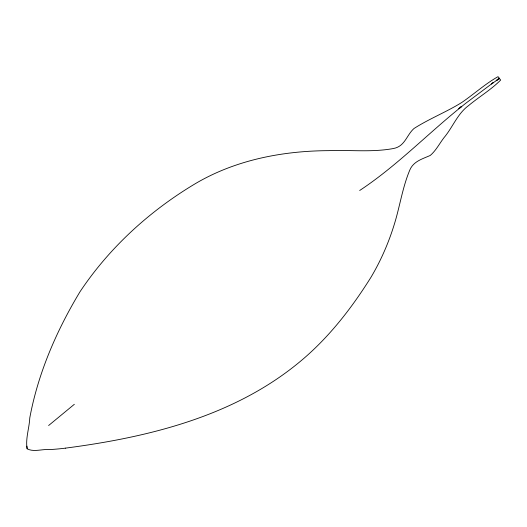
<?xml version="1.0" encoding="UTF-8"?>
<svg xmlns="http://www.w3.org/2000/svg" width="527" height="527" viewBox="0 0 527 527"><rect width="100%" height="100%" fill="white"/><g stroke="black" fill="none" stroke-linecap="round" stroke-linejoin="round"><path stroke-width="0.79" d="M48.609 425.526L74.333 404.301M496.368 80.717L499.537 78.418L491.467 83.951L493.048 82.792M493.048 82.805L466.355 102.824C430.065 131.21 398.28 165.004 359.677 190.491M496.184 80.479L499.352 78.18L497.857 79.432M65.361 448.148C149.003 437.226 234.91 416.231 300.996 360.824C328.973 337.412 351.608 308.209 370.896 277.406C381.647 259.37 389.881 239.897 395.678 219.719C400.375 203.106 403.122 185.86 409.874 169.885C413.57 161.249 422.549 158.884 430.243 155.452C436.02 150.551 439.459 143.581 444.017 137.646C452.647 127.462 457.495 113.674 468.49 105.67C478.938 96.909 491.177 89.689 500.65 80.071L498.035 76.665C485.229 83.839 473.918 94.208 461.659 102.548C446.31 112.08 429.248 118.746 413.998 128.502C406.521 135.129 405.085 146.328 393.471 148.515C372.069 152.494 350.191 149.813 328.578 150.65C282.604 150.906 235.918 159.865 195.892 183.337C150.129 210.517 109.544 247.354 79.992 291.767C56.587 330.567 38.069 373.202 29.776 417.931C29.308 428.148 25.342 438.714 27.134 448.8C33.794 452.383 42.18 448.892 49.4 449.597A47.489 9.486 -5.9 0 0 65.368 448.161M26.877 446.125L27.134 448.8M460.723 107.152L458.839 108.76L461.738 106.316L460.717 107.172"/></g></svg>
